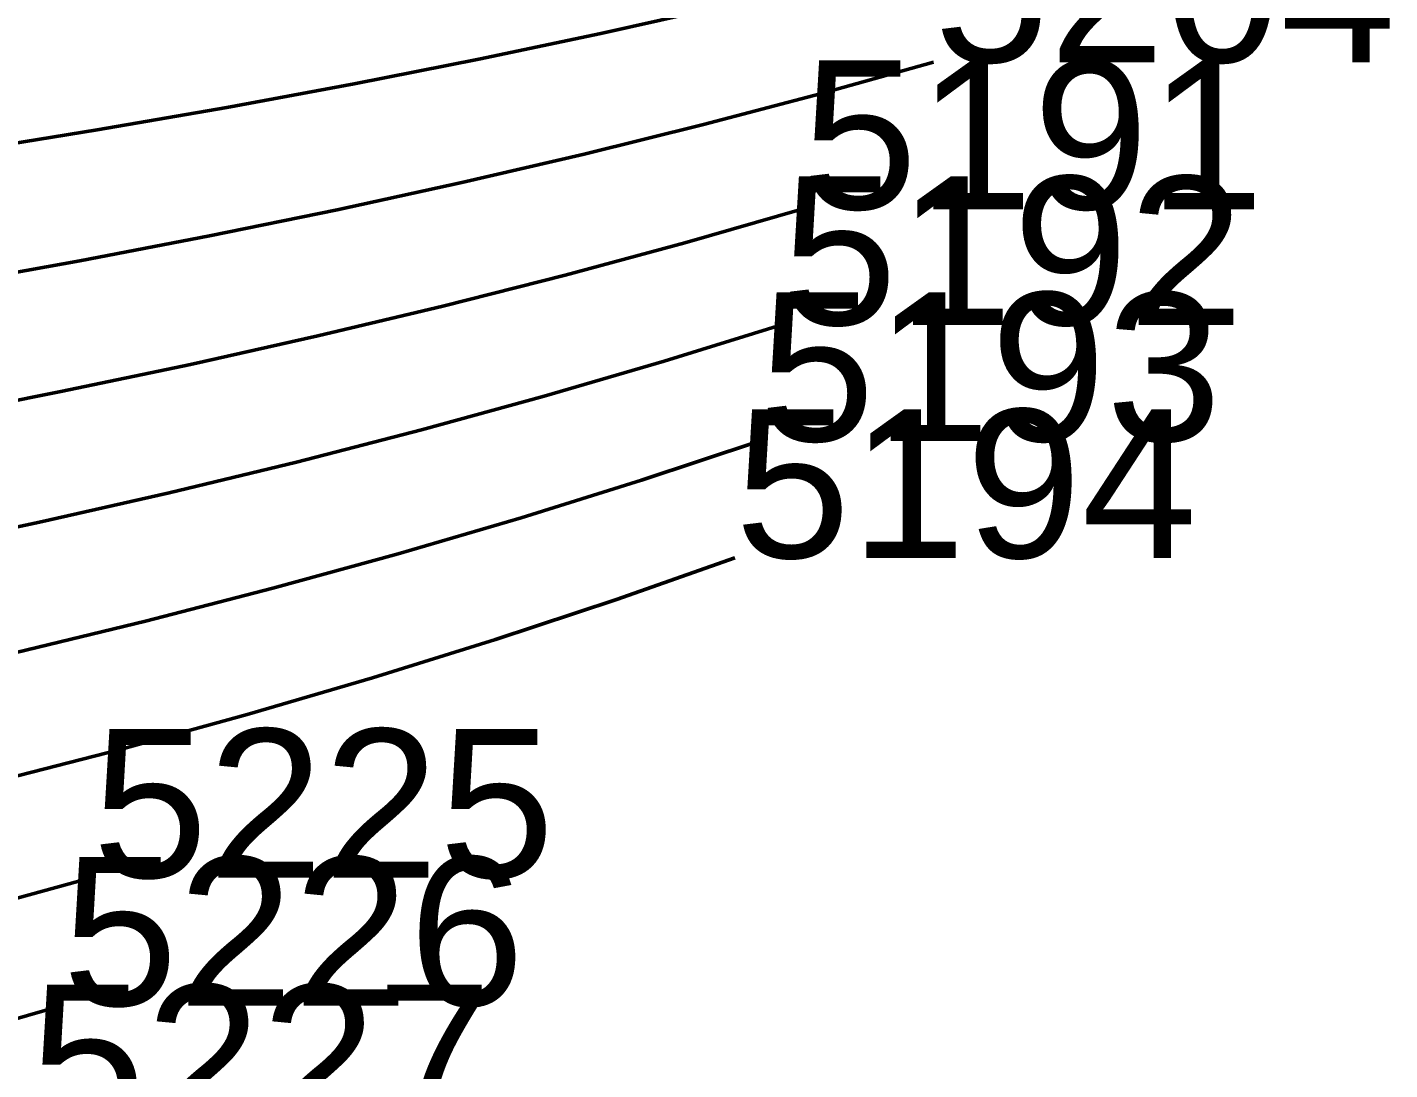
# Model space of a CAD drawing. Extents: x -25.3 to 28.3, y -25.5 to 26.5.
# Drawn here: x 18.67 to 27.83, y -13.82 to -6.81 of the extents above; entities that cross this region are included whole.
import ezdxf

# ---------------------------------------------------------------- set-up
doc = ezdxf.new("R2010")
doc.units = 0
doc.header["$MEASUREMENT"] = 0
doc.layers.add('Errors', color=12, linetype='CONTINUOUS')
doc.layers.add('LowerTendons', color=150, linetype='CONTINUOUS', lineweight=50)
doc.styles.get("Standard").update_dxf_attribs({"font": 'arial.ttf', "width": 40, "oblique": 50})

msp = doc.modelspace()

# ---------------------------------------------------------------- linework, layer by layer
at = {"layer": 'LowerTendons'}
for p, q in [((22.5245, -6.84961, 25.76315), (23.32558, -6.67026, 25.08854)), ((21.70425, -7.02227, 26.41256), (22.5245, -6.84961, 25.76315)), ((20.8657, -7.18811, 27.03634), (21.70425, -7.02227, 26.41256)), ((23.99764, -7.25648, 24.27894), (24.76091, -7.04306, 23.56486)), ((20.00969, -7.34704, 27.6341), (20.8657, -7.18811, 27.03634)), ((23.21402, -7.46259, 24.96856), (23.99764, -7.25648, 24.27894)), ((19.13709, -7.49894, 28.20545), (20.00969, -7.34704, 27.6341)), ((18.24876, -7.64374, 28.75006), (19.13709, -7.49894, 28.20545)), ((22.41095, -7.66126, 25.63327), (23.21402, -7.46259, 24.96856)), ((21.5893, -7.85236, 26.27266), (22.41095, -7.66126, 25.63327)), ((20.74994, -8.03578, 26.88635), (21.5893, -7.85236, 26.27266)), ((19.89377, -8.21142, 27.474), (20.74994, -8.03578, 26.88635)), ((23.08893, -8.2573, 24.83401), (23.87532, -8.03159, 24.15518)), ((19.02163, -8.37917, 28.03528), (19.89377, -8.21142, 27.474)), ((22.28373, -8.47467, 25.48775), (23.08893, -8.2573, 24.83401)), ((18.13441, -8.53896, 28.5699), (19.02163, -8.37917, 28.03528)), ((21.4606, -8.68358, 26.11605), (22.28373, -8.47467, 25.48775)), ((20.62046, -8.88392, 26.71858), (21.4606, -8.68358, 26.11605)), ((19.7642, -9.0756, 27.29506), (20.62046, -8.88392, 26.71858)), ((22.94994, -9.05454, 24.68452), (23.73928, -8.80988, 24.01755)), ((22.1425, -9.28992, 25.32622), (22.94994, -9.05454, 24.68452)), ((18.89268, -9.25852, 27.84522), (19.7642, -9.0756, 27.29506)), ((18.00679, -9.43263, 28.36884), (18.89268, -9.25852, 27.84522)), ((21.31787, -9.51592, 25.94235), (22.1425, -9.28992, 25.32622)), ((20.47698, -9.73246, 26.53267), (21.31787, -9.51592, 25.94235)), ((22.79665, -9.85443, 24.51964), (23.58909, -9.59157, 23.8656)), ((19.62074, -9.93944, 27.09694), (20.47698, -9.73246, 26.53267)), ((21.98689, -10.10707, 25.14824), (22.79665, -9.85443, 24.51964)), ((18.75003, -10.13679, 27.63497), (19.62074, -9.93944, 27.09694)), ((17.86572, -10.32447, 28.1466), (18.75003, -10.13679, 27.63497)), ((21.16076, -10.34938, 25.75117), (21.98689, -10.10707, 25.14824)), ((20.3192, -10.58131, 26.32823), (21.16076, -10.34938, 25.75117)), ((22.62862, -10.65708, 24.3389), (23.42427, -10.37682, 23.69884)), ((19.46314, -10.80277, 26.87929), (20.3192, -10.58131, 26.32823)), ((21.8165, -10.92613, 24.95335), (22.62862, -10.65708, 24.3389)), ((18.59346, -11.01374, 27.40421), (19.46314, -10.80277, 26.87929)), ((20.98892, -11.18389, 25.54204), (21.8165, -10.92613, 24.95335)), ((20.14681, -11.43033, 26.10486), (20.98892, -11.18389, 25.54204)), ((19.29112, -11.6654, 26.64172), (20.14681, -11.43033, 26.10486)), ((18.42273, -11.88908, 27.15258), (19.29112, -11.6654, 26.64172)), ((18.23759, -12.7625, 26.87971), (19.10437, -12.52706, 26.38382)), ((18.03777, -13.63363, 26.5852), (18.90259, -13.38744, 26.10514))]:
    msp.add_line(p, q, dxfattribs=at)

# ---------------------------------------------------------------- texts
at = {"layer": 'Errors'}
for s, p in [('5204', (24.76091, -7.04306, 23.56486)), ('5191', (23.87532, -8.03159, 24.15518)), ('5192', (23.73928, -8.80988, 24.01755)), ('5193', (23.58909, -9.59157, 23.8656)), ('5194', (23.42427, -10.37682, 23.69884)), ('5225', (19.10437, -12.52706, 26.38382)), ('5226', (18.90259, -13.38744, 26.10514)), ('5227', (18.68543, -14.24621, 25.80524))]:
    msp.add_text(s, height=1, dxfattribs=at).set_placement(p)

doc.saveas('drawing.dxf')
